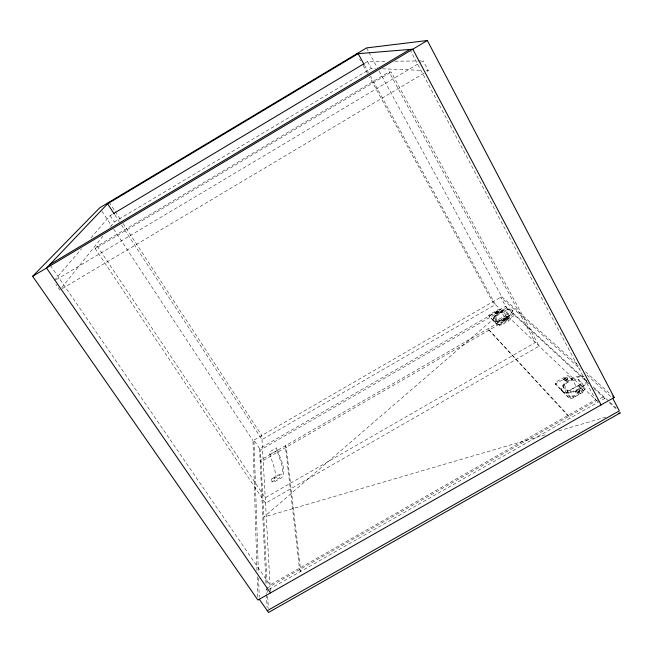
<?xml version="1.0" encoding="UTF-8"?>
<svg xmlns="http://www.w3.org/2000/svg" width="653" height="653" viewBox="0 0 653 653"><rect width="100%" height="100%" fill="white"/><g stroke="black" fill="none" stroke-linecap="round" stroke-linejoin="round"><path stroke-width="0.49" stroke-dasharray="3.27 2.45" d="M566.804 393.555L567.784 391.351L576.175 386.56L581.292 385.286L585.153 388.943L582.166 392.347L573.62 397.22L570.493 397.302L566.804 393.555L563.139 386.756L564.127 384.568L572.542 379.76L576.175 386.56M497.162 322.876L498.1 321.317L504.671 317.521L508.499 316.33L510.875 318.582L508.361 321.08L501.692 324.925L499.439 325.186L497.162 322.876L494.15 317.399L495.096 315.848L501.684 312.044L504.671 317.521M95.248 248.662L97.24 246.132L389.123 71.92L391.204 72.042L539.141 346.09L265.526 503.259L95.248 248.662L391.204 72.042M61.766 287.671L102.921 236.206M110.52 226.705L114.324 221.955L371.279 68.353L375.353 68.516M54.403 280.39L81.609 248.769M90.906 237.97L110.153 215.604L112.765 214.037M572.877 380.381L577.995 379.083L581.823 382.674L578.811 386.062L583.325 390.69A2.424 1.11 -25.1 0 1 582.092 392.698L572.355 398.24A2.416 1.11 -25.5 0 1 569.457 398.599L555.981 384.829A2.318 1.02 -26 0 1 557.221 382.927L566.502 377.622A2.318 1.02 -25.6 0 1 569.269 377.23L573.203 381.001M273.95 478.633L281.329 474.38L282.431 472.47A52.673 9.689 60.6 0 0 281.582 464.014L276.978 450.48L276.603 447.819L269.754 451.86L269.95 454.537L274.431 468.136A52.648 10.162 60.6 0 1 275.133 476.674L273.95 478.633L271.738 478.886L271.999 481.987L274.864 481.612L281.884 477.588C287.157 468.446 279.011 456.945 276.733 447.827M501.953 312.542L505.781 311.342L508.14 313.554L505.61 316.044L508.442 318.99A1.877 0.677 -27.5 0 1 507.34 320.427L499.774 324.794A1.877 0.686 -27.7 0 1 497.659 325.218L488.77 315.685M364.962 63.145L367.582 61.578L385.776 61.341M56.362 279.598L420.565 62.435M421.438 61.913L423.185 60.868L428.335 70.622L424.834 72.703M423.96 73.226L59.864 290.046L55.962 284.39M256.996 570.608L252.972 440.636L501.724 296.658L578.713 365.672M265.967 583.504L259.567 448.603L505.659 306.339L587.259 381.376M494.15 317.399L496.402 319.668L498.655 319.399L505.34 315.538L507.887 317.978A1.877 0.677 -27.5 0 1 506.785 319.407L499.219 323.774A1.877 0.677 -27.7 0 1 497.096 324.206L488.811 315.75A1.812 0.637 -27.9 0 1 489.913 314.379L497.202 310.159A1.82 0.637 -27.7 0 1 499.251 309.718L501.684 312.044M269.95 454.537L276.978 450.48M271.738 478.886L279.198 474.592L281.329 474.38M563.139 386.756L566.796 390.429L569.914 390.323L578.476 385.433L582.647 389.425A2.424 1.11 -25.2 0 1 581.407 391.425L571.669 396.975A2.416 1.11 -25.5 0 1 568.771 397.334L555.319 383.605A2.318 1.02 -26 0 1 556.56 381.711L565.849 376.406A2.326 1.02 -25.7 0 1 568.616 376.006L572.542 379.76M267.085 588.1L603.731 396.534L604.735 398.436L600.409 400.901M269.158 589.341L599.536 401.391M545.124 434.833L263.779 517.103L506.442 307.775L500.712 297.246L580.182 368.937M558.805 430.833L606.67 416.834M271.999 481.987L279.353 477.8L279.198 474.592M394.877 61.227L423.185 60.868M382.487 68.802L422.222 70.377M426.303 70.54L428.335 70.622M505.504 319.897C504.043 319.497 503.267 321.79 505.153 320.484C506.81 318.517 502.01 319.031 503.887 320.835M503.569 320.117L505.087 319.137M497.513 311.791C491.072 315.856 503.055 311.097 495.945 312.697M497.921 312.526L496.353 313.432M585.504 371.761L611.167 394.763M586.998 375.083L611.216 396.934M593.25 386.894L616.35 408.133M588.875 383.809L506.442 307.775L260.449 449.941L267.142 585.064M594.124 388.649L606.115 399.701M609.11 402.468L617.354 410.076M597.642 401.652L492.64 301.923L369.492 76.981M502.23 313.04L499.79 310.706A1.82 0.637 -27.7 0 0 497.741 311.146L490.452 315.358A1.812 0.637 -27.9 0 0 489.358 316.738M569.065 416.263L487.913 328.851L570.085 418.149M267.004 589.757L266.204 588.598L266.44 593.618M50.363 265.412L270.024 584.974L595.577 399.693L410.802 51.244M97.24 246.132L265.224 497.766L535.362 342.499L389.123 71.92M259.567 448.603L253.952 440.073L258.417 572.893M101.917 211.229L111.426 225.677M113.663 229.072L252.972 440.636M110.153 215.604L114.324 221.955M109.133 202.169L114.699 210.69M115.263 211.539L120.829 220.053M123.058 223.465L261.796 435.527L270.407 591.896M114.83 214.861L119.287 221.669M121.523 225.073L262.016 439.559L495.39 304.535L370.373 75.977M495.096 315.848L498.1 321.317M496.402 319.668L499.439 325.186M493.472 320.941A10.791 3.845 -27.6 0 1 499.855 312.779L501.488 311.905A10.791 3.845 -27.6 0 1 512.034 310.208A10.791 3.845 -27.6 0 1 507.234 317.391L505.651 318.378A10.791 3.845 -27.6 0 1 493.472 320.941L492.819 319.831M364.513 65.267L368.423 72.41M498.223 311.179A1.82 0.637 -27.7 0 1 495.954 312.934A1.82 0.637 -27.7 0 1 495.611 311.865A1.82 0.637 -27.7 0 1 498.223 311.179L498.361 311.432A1.82 0.637 -27.7 0 1 496.092 313.179A1.82 0.637 -27.7 0 1 495.741 312.118A1.82 0.637 -27.7 0 1 498.361 311.432M359.721 59.129L360.701 60.909M363.141 65.373L367.541 73.405M498.655 319.399L501.692 324.925M505.781 311.342L508.499 316.33M507.944 318.052L508.499 319.064M367.582 61.578L371.279 68.353M506.655 317.04L506.957 317.562M505.34 315.538L508.361 321.08M505.822 318.517A1.877 0.677 -27.5 0 1 503.496 320.329A1.877 0.677 -27.5 0 1 503.112 319.211A1.877 0.677 -27.5 0 1 505.822 318.517L505.961 318.77A1.877 0.677 -27.5 0 1 503.634 320.582A1.877 0.677 -27.5 0 1 503.251 319.464A1.877 0.677 -27.5 0 1 505.961 318.77M500.933 311.563L501.218 312.077M512.115 310.24L512.393 310.738M366.553 47.922L368.496 51.497M368.986 52.395L377.254 67.602M379.197 71.185L501.724 296.658M508.14 313.554L510.875 318.582M561.637 390.045L561.972 390.665M562.241 390.943L562.576 391.571A13.835 6.212 -25.4 0 0 579.227 389.4L581.243 388.135A13.835 6.212 -25.4 0 0 586.696 382.495M555.238 383.499L555.899 384.715M564.127 384.568L567.784 391.351M566.796 390.429L570.493 397.302M567.498 378.038A2.326 1.02 -25.7 0 1 564.698 380.348A2.326 1.02 -25.7 0 1 563.98 378.724A2.326 1.02 -25.7 0 1 567.498 378.038L567.661 378.348A2.326 1.028 -25.7 0 1 564.869 380.65A2.326 1.028 -25.7 0 1 564.143 379.034A2.326 1.028 -25.7 0 1 567.661 378.348M566.624 378.887A1.167 0.514 -25.7 0 1 565.123 380.013A1.167 0.514 -25.7 0 1 564.927 379.132A1.167 0.514 -25.7 0 1 566.624 378.887L567.114 379.809A1.159 0.514 -25.7 0 1 565.62 380.936A1.159 0.514 -25.7 0 1 565.416 380.046A1.159 0.514 -25.7 0 1 567.114 379.809M564.494 379.793L564.984 380.715M569.914 390.323L573.62 397.22M579.848 389.955A2.416 1.102 -25.3 0 1 576.958 392.371A2.416 1.102 -25.3 0 1 576.158 390.633A2.416 1.102 -25.3 0 1 579.848 389.955L580.011 390.274A2.416 1.102 -25.3 0 1 577.13 392.682A2.416 1.102 -25.3 0 1 576.33 390.951A2.416 1.102 -25.3 0 1 580.011 390.274M578.933 390.837A1.208 0.555 -25.3 0 1 577.383 392.012A1.208 0.555 -25.3 0 1 577.154 391.065A1.208 0.555 -25.3 0 1 578.933 390.837L579.44 391.784A1.208 0.555 -25.2 0 1 577.897 392.959A1.208 0.555 -25.2 0 1 577.66 392.02A1.208 0.555 -25.2 0 1 579.44 391.784M571.212 378.797L571.571 379.442M576.713 391.767L577.219 392.722M581.823 382.674L585.153 388.943M577.995 379.083L581.292 385.286M582.745 389.539L583.423 390.812M580.517 387.694L580.884 388.355M578.476 385.433L582.166 392.347M267.404 590.336L267.501 592.353M267.697 596.238L268.301 608.465M266.489 594.622L267.11 607.682M258.588 577.962L259.233 597.226M257.184 576.697L257.813 597.005M586.859 380.528A13.844 6.204 -25.4 0 1 580.909 387.498L578.885 388.764A13.844 6.204 -25.4 0 1 562.306 391.008A13.844 6.204 -25.4 0 1 569.481 379.695L571.587 378.601A13.844 6.204 -25.4 0 1 583.643 376.275M562.641 391.637A13.835 6.212 -25.4 0 1 569.816 380.315L571.914 379.213A13.835 6.212 -25.4 0 1 583.97 376.895M506.957 316.885L505.373 317.872A10.791 3.845 -27.6 0 1 493.195 320.435A10.791 3.845 -27.6 0 1 499.578 312.289L501.218 311.408A10.791 3.845 -27.6 0 1 511.764 309.702A10.791 3.845 -27.6 0 1 506.957 316.885M513.854 313.873L260.123 460.357L261.029 461.736L514.654 315.35L513.854 313.873M300.772 571.351L299.596 569.596L285.337 445.803L286.234 447.191L300.772 571.351"/><path stroke-width="0.98" d="M109.133 202.169L46.526 268.008L270.464 592.908M32.65 276.292L99.68 207.834L366.553 47.922L427.34 40.51L614.187 397.473L257.911 600.05L32.65 276.292L427.34 40.51M113.638 213.515L364.088 63.668M49.791 264.571L409.847 49.44M267.257 610.694L619.313 410.868L612.726 398.297M618.399 413.406L620.35 412.835L268.505 612.49L259.306 599.258M356.791 53.775L412.786 49.204L601.087 404.917M612.677 396.118L614.187 397.473M114.275 214.013L107.582 203.801L358.162 53.66L364.023 64.369"/></g></svg>
